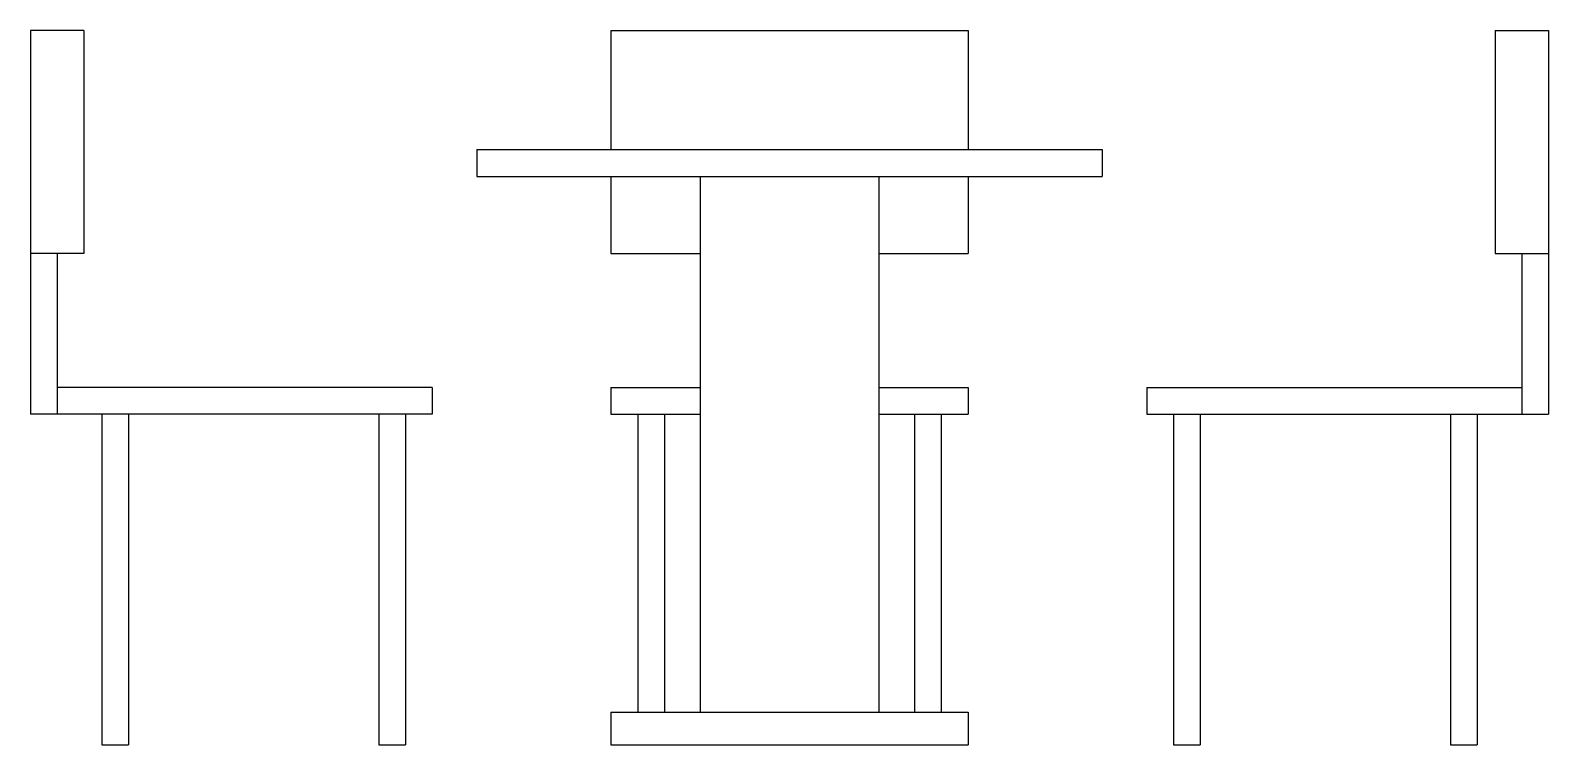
# Model space of a CAD drawing. Extents: x 0.7 to 2.4, y 5.42 to 6.22.
import ezdxf

# ---------------------------------------------------------------- set-up
doc = ezdxf.new("R2010")
doc.units = 0
doc.layers.get('0').update_dxf_attribs({"linetype": 'CONTINUOUS'})

msp = doc.modelspace()

# ---------------------------------------------------------------- linework, layer by layer
at = {"color": 0, "linetype": 'CONTINUOUS'}
for p, q in [((0.7805, 5.4202), (0.8105, 5.4202)), ((1.0905, 5.4202), (1.1205, 5.4202)), ((1.3505, 5.4202), (1.7505, 5.4202)), ((1.9805, 5.4202), (2.0105, 5.4202)), ((2.2905, 5.4202), (2.3205, 5.4202))]:
    msp.add_line(p, q, dxfattribs=at)
for points in [[(0.7605, 6.2202), (0.7005, 6.2202)], [(0.7005, 6.2202), (0.7005, 5.7902)], [(0.7605, 6.2202), (0.7605, 5.9702)], [(1.3505, 6.2202), (1.7505, 6.2202)], [(1.3505, 6.2202), (1.3505, 6.0867)], [(1.7505, 6.2202), (1.7505, 6.0867)], [(2.3405, 6.2202), (2.4005, 6.2202)], [(2.3405, 6.2202), (2.3405, 5.9702)], [(2.4005, 6.2202), (2.4005, 5.7902)], [(1.2005, 6.0867), (1.9005, 6.0867)], [(1.2005, 6.0867), (1.2005, 6.0567)], [(1.2005, 6.0867), (1.2005, 6.0567)], [(1.9005, 6.0867), (1.9005, 6.0567)], [(1.2005, 6.0567), (1.9005, 6.0567)], [(1.3505, 6.0567), (1.3505, 5.9702)], [(1.4505, 6.0567), (1.4505, 5.4567)], [(1.6505, 6.0567), (1.6505, 5.4567)], [(1.7505, 6.0567), (1.7505, 5.9702)], [(0.7605, 5.9702), (0.7005, 5.9702)], [(0.7305, 5.9702), (0.7305, 5.7902)], [(1.3505, 5.9702), (1.4505, 5.9702)], [(1.6505, 5.9702), (1.7505, 5.9702)], [(2.3405, 5.9702), (2.4005, 5.9702)], [(2.3705, 5.9702), (2.3705, 5.7902)], [(1.1505, 5.8202), (0.7305, 5.8202)], [(1.1505, 5.8202), (1.1505, 5.7902)], [(1.3505, 5.8202), (1.4505, 5.8202)], [(1.3505, 5.8202), (1.3505, 5.7902)], [(1.6505, 5.8202), (1.7505, 5.8202)], [(1.7505, 5.8202), (1.7505, 5.7902)], [(1.9505, 5.8202), (1.9505, 5.7902)], [(1.9505, 5.8202), (2.3705, 5.8202)], [(1.1505, 5.7902), (0.7005, 5.7902)], [(0.7805, 5.7902), (0.7805, 5.4202)], [(0.8105, 5.7902), (0.8105, 5.4202)], [(1.0905, 5.7902), (1.0905, 5.4202)], [(1.1205, 5.7902), (1.1205, 5.4202)], [(1.3505, 5.7902), (1.4505, 5.7902)], [(1.3805, 5.7902), (1.3805, 5.4567)], [(1.4105, 5.7902), (1.4105, 5.4567)], [(1.6505, 5.7902), (1.7505, 5.7902)], [(1.6905, 5.7902), (1.6905, 5.4567)], [(1.7205, 5.7902), (1.7205, 5.4567)], [(1.9505, 5.7902), (2.4005, 5.7902)], [(1.9805, 5.7902), (1.9805, 5.4202)], [(2.0105, 5.7902), (2.0105, 5.4202)], [(2.2905, 5.7902), (2.2905, 5.4202)], [(2.3205, 5.7902), (2.3205, 5.4202)], [(1.3505, 5.4567), (1.3505, 5.4202)], [(1.3505, 5.4567), (1.7505, 5.4567)], [(1.3505, 5.4567), (1.3505, 5.4202)], [(1.7505, 5.4567), (1.7505, 5.4202)], [(1.7505, 5.4567), (1.7505, 5.4202)]]:
    msp.add_lwpolyline(points, dxfattribs=at)

doc.saveas('drawing.dxf')
